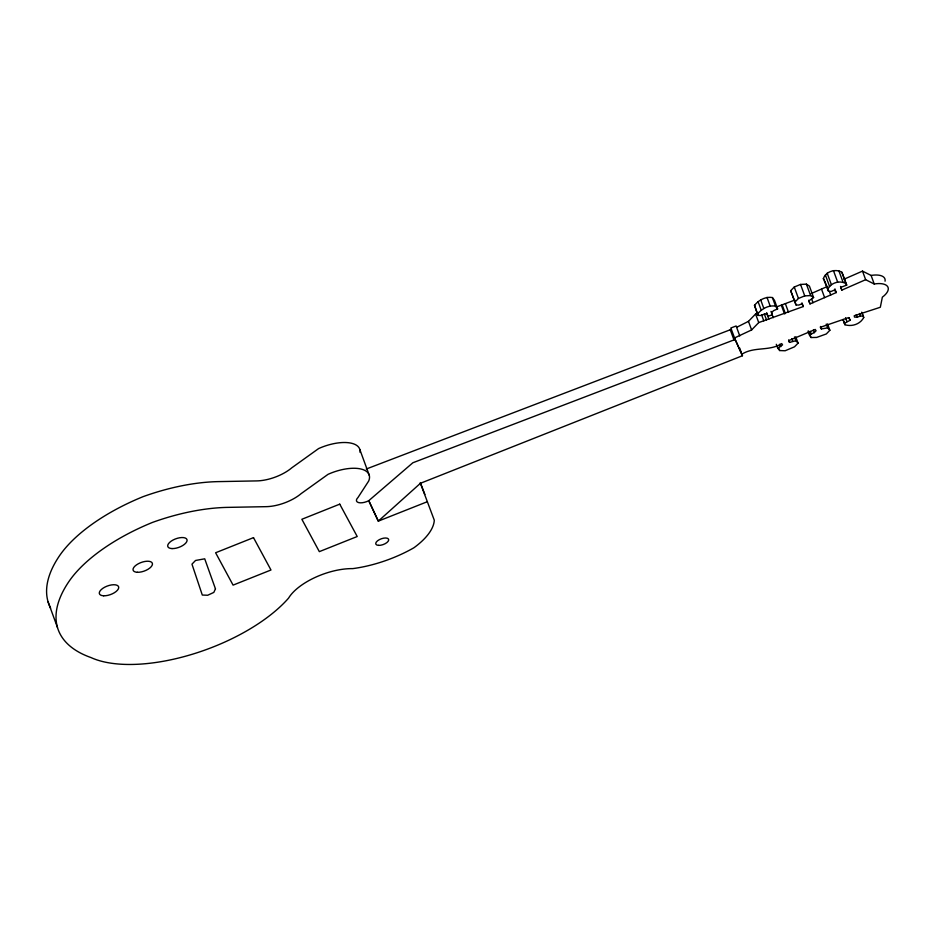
<?xml version="1.0" encoding="UTF-8"?>
<svg xmlns="http://www.w3.org/2000/svg" width="935" height="935" viewBox="0 0 935 935"><rect width="100%" height="100%" fill="white"/><g stroke="black" fill="none" stroke-linecap="round" stroke-linejoin="round"><path stroke-width="1.4" d="M742.46 355.732L735.12 339.475L412.873 462.755L368.764 500.681L378.301 521.134L420.434 483.29L742.46 355.732L734.478 337.967L751.611 329.95L758.729 322.575L803.305 306.54L801.938 303.817L798.771 305.055L796.059 304.95L790.694 290.691L794.259 287.01L800.547 284.439L806.402 284.135L809.418 286.11L813.602 297.552L808.857 300.883L810.014 303.91L836.264 292.561L834.347 290.06L831.25 291.416L828.55 291.311L823.349 278.63C825.839 271.407 835.551 268.403 841.897 272.26L846.701 285.105L840.67 287.396L841.862 290.107L865.646 279.694L874.237 284.006A19.296 8.614 -20.1 0 1 887.712 286.694A19.296 8.614 -20.1 0 1 882.36 297.155L880.326 307.264L854.216 315.773L854.508 317.094L857.22 317.199L860.41 316.018L863.122 316.124L863.741 317.514C860.247 324.2 851.949 326.923 844.913 324.737L843.054 319.653M827.533 290.072C830.023 282.861 839.747 279.845 846.081 283.702L846.701 285.105M754.51 305.313C758.741 300.088 765.578 296.36 772.404 297.552L774.472 300.31L777.604 308.901L773.514 310.689L771.726 312.524L772.24 314.815L767.822 316.31L767.156 313.318L760.704 315.492L758.004 315.387L754.51 305.313L758.004 315.387M736.616 327.332L748.467 321.359L755.585 313.996L758.121 313.143M757.654 313.891C761.885 308.667 768.71 304.95 775.547 306.142L777.604 308.901M794.89 302.145L798.443 298.452L804.743 295.892L810.598 295.577L813.602 297.552M776.307 344.29L777.698 348.1L782.56 344.886L781.695 343.589C769.376 351.548 754.44 346.301 741.887 354.178M795.732 336.775L798.069 343.133L794.505 346.815L785.131 350.765L779.72 350.555L777.698 348.1M827.545 323.907L829.871 330.265L826.306 333.959L816.699 337.43L811.007 337.535L809.406 334.894L814.303 332.603L816.08 330.756L815.226 329.459L788.614 340.679L789.537 342.385L795.86 340.761L798.069 343.133M844.913 324.737L844.457 323.288L850.102 320.284L849.167 317.748M811.171 293.578L827.568 286.402M844.001 279.214L862.502 271.115L871.104 275.428A19.296 8.614 -20.1 0 1 885.048 281.201M427.19 501.768L378.301 521.134L368.764 500.681A9.034 4.032 -20.1 0 1 358.444 502.551A9.034 4.032 -20.1 0 1 358.011 497.478L368.671 481.058A33.122 14.773 -20.1 0 0 359.309 468.68A33.122 14.773 -20.1 0 0 328.056 474.325L301.234 493.551A30.013 13.394 -20.1 0 1 266.159 506.665L229.122 507.354A126.003 56.217 -20.1 0 0 152.592 522.373A128.177 57.187 -20.1 0 0 68.898 581.57A176.353 78.68 -20.1 0 0 91.022 657.574A122.111 54.487 -20.1 0 0 288.576 598.12A46.06 20.547 -20.1 0 1 352.729 568.62A80.235 35.799 -20.1 0 0 413.901 547.77A64.223 28.658 -20.1 0 0 434.284 520.199L420.434 483.29M776.377 306.996L794.797 300.065M366.228 469.031L731.415 329.33M850.102 320.284L848.618 317.596L820.322 327.308L821.374 328.933L827.662 327.904L829.871 330.265M823.349 278.63L824.354 279.857M790.694 290.691L796.059 304.95M420.306 482.589L424.864 494.44M871.104 275.428L874.237 284.006M862.502 271.115L865.646 279.694M861.883 312.419L863.741 317.514M861.731 312.302L863.122 316.124M859.487 313.47L860.41 316.018M841.897 272.26L846.081 283.702M856.285 314.651L857.22 317.199M838.87 270.811L843.066 282.265M840.507 286.426L841.862 290.107M833.459 270.601L837.643 282.054M845.544 317.736L846.946 321.558M834.92 288.88L836.264 292.561M827.171 273.172L831.355 284.626M843.054 319.466L844.457 323.288M825.395 275.019L829.579 286.461M829.368 291.311L830.712 294.993M824.822 281.131L828.55 291.311M821.503 289.067L824.635 297.646M826.271 324.083L827.662 327.904M806.402 284.135L810.598 295.577M811.673 299.06L813.018 302.73M820.474 326.479L821.374 328.933M808.67 300.228L810.014 303.91M800.547 284.439L804.743 295.892M813.368 330.055L814.303 332.603M801.949 302.858L803.305 306.54M794.259 287.01L798.443 298.452M810.294 331.434L811.229 333.97M808.681 331.177L811.007 337.535M808.015 331.083L809.406 334.894M785.4 303.746L788.544 312.325M794.458 336.939L795.86 340.761M782.233 304.985L785.377 313.564M781.368 305.324L784.512 313.903M791.805 338.68L792.74 341.228M788.637 339.931L789.537 342.385M772.404 297.552L775.547 306.142M766.992 297.342L770.124 305.932M770.978 311.39L773.292 317.678M779.848 344.185L780.783 346.721M766.56 312.874L768.874 319.162M778.785 348.019L779.72 350.555M760.716 299.948L763.86 308.538M764.292 313.821L766.536 319.957M758.075 301.619L761.219 310.21M761.558 314.744L763.801 320.869M755.585 313.996L758.729 322.575M748.467 321.359L751.611 329.95M739.76 335.922L736.125 325.976L730.843 328.021L735.12 339.475M739.585 347.878L740.847 351.315M730.258 329.763L733.975 339.919M359.882 449.653L369.313 475.412M48.047 601.708L57.467 627.467M50.607 608.112A176.353 78.68 -20.1 0 1 59.466 555.822A128.177 57.187 -20.1 0 1 143.172 496.625A126.003 56.217 -20.1 0 1 219.69 481.595L256.728 480.906A30.013 13.394 -20.1 0 0 291.813 467.792L318.625 448.566A33.122 14.773 -20.1 0 1 360.057 452.353M215.459 588.863L213.811 592.416L207.71 595.244L202.299 595.046L191.967 564.156L195.532 560.474L204.718 558.814L215.459 588.863M253.502 537.637L215.611 552.76L233.084 585.123L270.975 569.999L253.502 537.637M339.744 504.152L301.853 519.276L319.338 551.638L357.217 536.515L339.744 504.152M378.617 545.374A6.814 3.039 -20.1 0 0 388.691 540.056A6.814 3.039 -20.1 0 0 379.353 539.635A6.814 3.039 -20.1 0 0 378.617 545.374M103.668 595.794A10.215 4.558 -20.1 0 0 118.71 587.776A10.215 4.558 -20.1 0 0 104.65 587.227A10.215 4.558 -20.1 0 0 103.668 595.794M137.41 572.29A10.215 4.558 -20.1 0 0 152.452 564.273A10.215 4.558 -20.1 0 0 138.38 563.723A10.215 4.558 -20.1 0 0 137.41 572.29M172.04 548.588A10.215 4.558 -20.1 0 0 187.082 540.57A10.215 4.558 -20.1 0 0 173.022 540.033A10.215 4.558 -20.1 0 0 172.04 548.588"/></g></svg>
